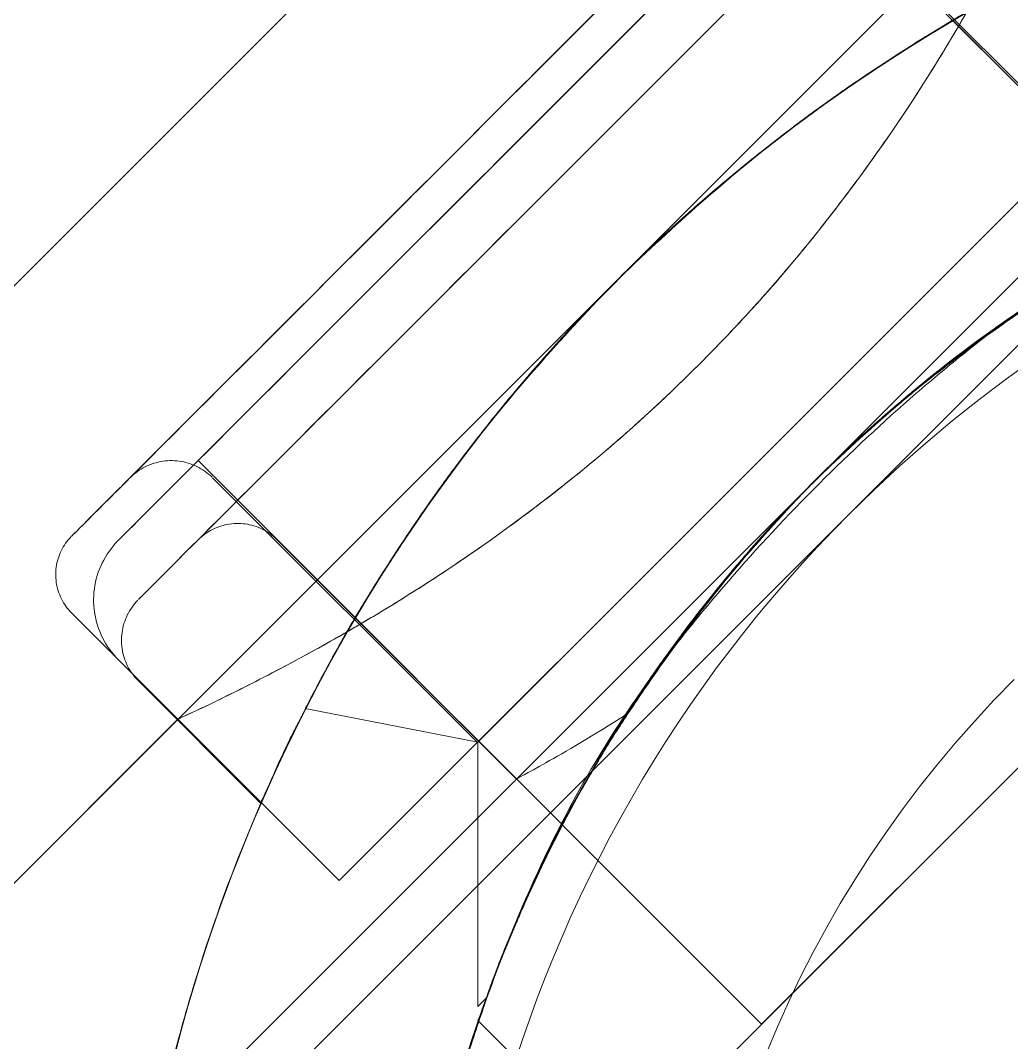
# Model space of a CAD drawing. Header units: metres. Extents: x 1753726 to 1755216, y 5920592 to 5921703.
# Drawn here: x 1753856.76982 to 1753856.78742, y 5920854.79931 to 5920854.81746 of the extents above; entities that cross this region are included whole.
import ezdxf

# ---------------------------------------------------------------- set-up
doc = ezdxf.new("R2010")
doc.units = ezdxf.units.M
for name, color, linetype, lineweight in [('A-FLOR-____-OTLN', 9, 'Continuous', 9), ('A-FLOR-HRAL-OTLN', 2, 'Continuous', 9), ('A-WALL-____-OTLN', 2, 'Continuous', 9), ('S-BEAM-____-OTLN', 7, 'Continuous', 9), ('S-FNDN-____-OTLN', 7, 'Continuous', 9)]:
    doc.layers.add(name, color=color, linetype=linetype, lineweight=lineweight)

# ---------------------------------------------------------------- blocks, each defined once
blk = doc.blocks.new('308492-ARUP-STTW-MOD-0300_rvt-1-X-ARUP-GL-HERNE_BAY_ALIGNMENT')
at = {"layer": 'S-BEAM-____-OTLN'}
for radius in [3.605, 3.605, 3.305, 3.305]:
    blk.add_arc((1753856.872071, 5920854.897647), radius, 180, 0, dxfattribs=at)
at = {"layer": 'S-FNDN-____-OTLN'}
for radius in [4.425, 4.425, 3.425, 3.425]:
    blk.add_arc((1753856.872071, 5920854.897647), radius, 180, 0, dxfattribs=at)
blk = doc.blocks.new('MH10 BENCHING - MH10 BENCHING-4553275-X-ARUP-GL-HERNE_BAY_ALIGNMENT')
at = {"layer": 'A-FLOR-____-OTLN'}
blk.add_arc((-577.794782, -261.630555), 2.25, 180, 0, dxfattribs=at)
blk = doc.blocks.new('Railing - CB10-TopMount-4761680-X-ARUP-GL-HERNE_BAY_ALIGNMENT')
at = {"layer": 'A-FLOR-HRAL-OTLN'}
for p, q in [((0.0375, -0.063), (0.0375, 0.063)), ((0.0375, 0.063), (0.0375, -0.063)), ((0.025, 0.0075), (0.025, 0.055003)), ((0.03, 0.011), (0.03, 0.051503)), ((0.03, -0.041989), (0.03, 0.041989)), ((0.025, 0.016583), (0.025, 0)), ((0.022452, 0.011016), (0.018843, 0.011016)), ((0.018843, 0.011016), (0.018843, 0)), ((0.03267, 0.011), (0.025949, 0.011)), ((0.025949, 0.011), (0.025949, 0)), ((0.03267, 0.011), (0.025949, 0.011)), ((0.025949, 0.011), (0.025949, 0)), ((0.030979, 0.011016), (0.027911, 0.011016)), ((0.031499, 0.011), (0.03, 0.011)), ((0.025949, 0.007523), (0.02263, 0.010843)), ((0.025949, 0.007523), (0.02263, 0.010843)), ((0.02263, 0.010625), (0.02263, 0.010843)), ((0.02263, 0.010625), (0.02263, 0.010843)), ((0.028536, 0.009268), (0.025949, 0.007523)), ((0.028536, 0.009268), (0.025949, 0.007523)), ((0.023852, 0.0075), (0.018843, 0.0075)), ((0.018843, 0.0075), (0.018843, 0)), ((0.029047, 0.0075), (0.023848, 0.0075)), ((0.03, 0.0075), (0.025, 0.0075)), ((0.032599, 0.007533), (0.025949, 0.007533)), ((0.025949, 0.007533), (0.025949, 0)), ((0.032599, 0.007533), (0.025949, 0.007533)), ((0.025949, 0.007533), (0.025949, 0)), ((0.025949, 0.007523), (0.025949, 0)), ((0.025949, 0.007523), (0.025949, 0)), ((0.031006, 0.0075), (0.02905, 0.0075)), ((0.032995, 0.0075), (0.03, 0.0075)), ((0.032995, -0.0075), (0.032995, 0.0075)), ((0.032995, -0.0075), (0.032995, 0.0075)), ((0.025, 0), (0.025, -0.016583)), ((0.025949, 0), (0.025949, -0.007533)), ((0.025949, 0), (0.025949, -0.011)), ((0.025949, 0), (0.025949, -0.007533)), ((0.025949, 0), (0.025949, -0.011)), ((0.025949, 0), (0.025949, -0.007523)), ((0.025949, 0), (0.025949, -0.007523)), ((0.023848, -0.0075), (0.029047, -0.0075)), ((0.025, -0.0075), (0.03, -0.0075)), ((0.025949, -0.007533), (0.032599, -0.007533)), ((0.025949, -0.007533), (0.032599, -0.007533))]:
    blk.add_line(p, q, dxfattribs=at)
at = {"layer": 'A-FLOR-HRAL-OTLN', "flags": 128}
for points in [[(0.02874, -0.008601), (0.029061, -0.007445), (0.029336, -0.006277), (0.029563, -0.005099), (0.029744, -0.003913), (0.029876, -0.00272), (0.029961, -0.001523), (0.029998, -0.000324), (0.029987, 0.000876), (0.029928, 0.002074), (0.029821, 0.00327), (0.029667, 0.00446), (0.029465, 0.005642), (0.029215, 0.006816), (0.028919, 0.007979), (0.028577, 0.009129), (0.028189, 0.010264), (0.027756, 0.011384), (0.027279, 0.012484), (0.026758, 0.013565), (0.026194, 0.014624), (0.025588, 0.01566)], [(0.02874, -0.008601), (0.029061, -0.007445), (0.029336, -0.006277), (0.029563, -0.005099), (0.029744, -0.003913), (0.029876, -0.00272), (0.029961, -0.001523), (0.029998, -0.000324), (0.029987, 0.000876), (0.029928, 0.002074), (0.029821, 0.00327), (0.029667, 0.00446), (0.029465, 0.005642), (0.029215, 0.006816), (0.028919, 0.007979), (0.028577, 0.009129), (0.028189, 0.010264), (0.027756, 0.011384), (0.027279, 0.012484), (0.026758, 0.013565), (0.026194, 0.014624), (0.025588, 0.01566)], [(0.025872, 0.015187), (0.026459, 0.01414), (0.027003, 0.01307), (0.027504, 0.01198), (0.027961, 0.010871), (0.028374, 0.009744), (0.02874, 0.008601), (0.029061, 0.007445), (0.029336, 0.006277), (0.029563, 0.005099), (0.029744, 0.003913), (0.029876, 0.00272), (0.029961, 0.001523), (0.029998, 0.000324), (0.029987, -0.000876), (0.029928, -0.002074), (0.029821, -0.00327), (0.029667, -0.00446), (0.029465, -0.005642), (0.029215, -0.006816), (0.028919, -0.007979)], [(0.022049, 0.011783), (0.022503, 0.010892), (0.02292, 0.009983), (0.023301, 0.009059), (0.023645, 0.00812), (0.02395, 0.007168), (0.024218, 0.006204), (0.024447, 0.005231), (0.024636, 0.004249), (0.024786, 0.003261), (0.024897, 0.002267), (0.024968, 0.001269), (0.024999, 0.00027), (0.024989, -0.00073), (0.02494, -0.001729), (0.024851, -0.002725), (0.024722, -0.003716), (0.024554, -0.004702)], [(0.024447, -0.005231), (0.024636, -0.004249), (0.024786, -0.003261), (0.024897, -0.002267), (0.024968, -0.001269), (0.024999, -0.00027), (0.024989, 0.00073), (0.02494, 0.001729), (0.024851, 0.002725), (0.024722, 0.003716), (0.024554, 0.004702), (0.024346, 0.00568), (0.0241, 0.006649), (0.023814, 0.007608), (0.023491, 0.008554), (0.02313, 0.009486), (0.022732, 0.010404), (0.022298, 0.011304), (0.021828, 0.012187)], [(0.022049, 0.011783), (0.022503, 0.010892), (0.02292, 0.009983), (0.023301, 0.009059), (0.023645, 0.00812), (0.02395, 0.007168), (0.024218, 0.006204), (0.024447, 0.005231), (0.024636, 0.004249), (0.024786, 0.003261), (0.024897, 0.002267), (0.024968, 0.001269), (0.024999, 0.00027), (0.024989, -0.00073), (0.02494, -0.001729), (0.024851, -0.002725), (0.024722, -0.003716), (0.024554, -0.004702)], [(0.030979, 0.011016), (0.03102, 0.011016), (0.031061, 0.011013), (0.031101, 0.011009), (0.031142, 0.011003), (0.031182, 0.010996), (0.031222, 0.010987), (0.031261, 0.010977), (0.0313, 0.010965), (0.031339, 0.010951), (0.031377, 0.010936), (0.031414, 0.010919), (0.031451, 0.010901), (0.031486, 0.010881), (0.031521, 0.01086), (0.031556, 0.010838), (0.031589, 0.010814), (0.031621, 0.010789), (0.031652, 0.010763), (0.031682, 0.010735), (0.031711, 0.010707), (0.031739, 0.010677), (0.031766, 0.010646), (0.031791, 0.010614), (0.031815, 0.010581), (0.031838, 0.010547), (0.03186, 0.010512), (0.03188, 0.010477), (0.031898, 0.01044), (0.031915, 0.010403), (0.031931, 0.010365), (0.031945, 0.010327), (0.031957, 0.010288), (0.031968, 0.010249), (0.031977, 0.010209), (0.031985, 0.010169), (0.031991, 0.010129), (0.031996, 0.010088), (0.031999, 0.010047), (0.032, 0.010007)], [(0.031499, 0.011), (0.031559, 0.010999), (0.031619, 0.010995), (0.031678, 0.010989), (0.031738, 0.010981), (0.031796, 0.01097), (0.031855, 0.010957), (0.031913, 0.010942), (0.03197, 0.010924), (0.032026, 0.010904), (0.032082, 0.010882), (0.032136, 0.010858), (0.03219, 0.010831), (0.032243, 0.010802), (0.032294, 0.010771), (0.032344, 0.010739), (0.032393, 0.010704), (0.03244, 0.010667), (0.032486, 0.010629), (0.03253, 0.010588), (0.032572, 0.010546), (0.032613, 0.010503), (0.032652, 0.010457), (0.032689, 0.01041), (0.032725, 0.010362), (0.032758, 0.010312), (0.032789, 0.010261), (0.032819, 0.010209), (0.032846, 0.010156), (0.032871, 0.010101), (0.032894, 0.010046), (0.032914, 0.00999), (0.032932, 0.009933), (0.032948, 0.009875), (0.032962, 0.009817), (0.032973, 0.009758), (0.032982, 0.009699), (0.032989, 0.00964), (0.032993, 0.00958), (0.032995, 0.00952), (0.032995, 0.009504)], [(0.03267, 0.011), (0.032709, 0.010999), (0.032747, 0.010997), (0.032786, 0.010993), (0.032824, 0.010988), (0.032862, 0.010981), (0.032899, 0.010972), (0.032937, 0.010962), (0.032973, 0.010951), (0.03301, 0.010938), (0.033045, 0.010924), (0.033081, 0.010908), (0.033115, 0.010891), (0.033149, 0.010873), (0.033182, 0.010853), (0.033214, 0.010832), (0.033246, 0.010809), (0.033276, 0.010786), (0.033306, 0.010761), (0.033334, 0.010735), (0.033361, 0.010708), (0.033388, 0.01068), (0.033413, 0.01065), (0.033437, 0.01062), (0.033459, 0.010589), (0.033481, 0.010557), (0.033501, 0.010524), (0.03352, 0.010491), (0.033537, 0.010456), (0.033554, 0.010421), (0.033568, 0.010386), (0.033581, 0.01035), (0.033593, 0.010313), (0.033604, 0.010276), (0.033612, 0.010238), (0.03362, 0.0102), (0.033625, 0.010162), (0.03363, 0.010124), (0.033632, 0.010086), (0.033634, 0.010047)], [(0.03267, 0.011), (0.032709, 0.010999), (0.032747, 0.010997), (0.032786, 0.010993), (0.032824, 0.010988), (0.032862, 0.010981), (0.032899, 0.010972), (0.032937, 0.010962), (0.032973, 0.010951), (0.03301, 0.010938), (0.033045, 0.010924), (0.033081, 0.010908), (0.033115, 0.010891), (0.033149, 0.010873), (0.033182, 0.010853), (0.033214, 0.010832), (0.033246, 0.010809), (0.033276, 0.010786), (0.033306, 0.010761), (0.033334, 0.010735), (0.033361, 0.010708), (0.033388, 0.01068), (0.033413, 0.01065), (0.033437, 0.01062), (0.033459, 0.010589), (0.033481, 0.010557), (0.033501, 0.010524), (0.03352, 0.010491), (0.033537, 0.010456), (0.033554, 0.010421), (0.033568, 0.010386), (0.033581, 0.01035), (0.033593, 0.010313), (0.033604, 0.010276), (0.033612, 0.010238), (0.03362, 0.0102), (0.033625, 0.010162), (0.03363, 0.010124), (0.033632, 0.010086), (0.033634, 0.010047)], [(0.032, 0), (0.032, 0.0004), (0.032, 0.000799), (0.032, 0.001197), (0.032, 0.001592), (0.032, 0.001986), (0.032, 0.002376), (0.032, 0.002762), (0.032, 0.003144), (0.032, 0.003521), (0.032, 0.003892), (0.032, 0.004258), (0.032, 0.004616), (0.032, 0.004967), (0.032, 0.00531), (0.032, 0.005644), (0.032, 0.005969), (0.032, 0.006285), (0.032, 0.006591), (0.032, 0.006886), (0.032, 0.00717), (0.032, 0.007443), (0.032, 0.007704), (0.032, 0.007952), (0.032, 0.008188), (0.032, 0.008411), (0.032, 0.00862), (0.032, 0.008816), (0.032, 0.008997), (0.032, 0.009164), (0.032, 0.009316), (0.032, 0.009454), (0.032, 0.009576), (0.032, 0.009683), (0.032, 0.009774), (0.032, 0.00985), (0.032, 0.00991), (0.032, 0.009954), (0.032, 0.009983), (0.032, 0.009995)], [(0.032, 0.009988), (0.032, 0.009964), (0.032, 0.009924), (0.032, 0.009868), (0.032, 0.009796), (0.032, 0.009709), (0.032, 0.009606), (0.032, 0.009488), (0.032, 0.009355), (0.032, 0.009207), (0.032, 0.009044), (0.032, 0.008866), (0.032, 0.008674), (0.032, 0.008469), (0.032, 0.00825), (0.032, 0.008017), (0.032, 0.007772), (0.032, 0.007515), (0.032, 0.007245), (0.032, 0.006964), (0.032, 0.006672), (0.032, 0.006369), (0.032, 0.006056), (0.032, 0.005733), (0.032, 0.005401), (0.032, 0.00506), (0.032, 0.004711), (0.032, 0.004355), (0.032, 0.003992), (0.032, 0.003622), (0.032, 0.003247), (0.032, 0.002866), (0.032, 0.002481), (0.032, 0.002091), (0.032, 0.001699), (0.032, 0.001304), (0.032, 0.000906), (0.032, 0.000508), (0.032, 0.000108), (0.032, 0)], [(0.033634, 0), (0.033634, 0.000401), (0.033634, 0.000802), (0.033634, 0.001202), (0.033634, 0.001599), (0.033634, 0.001994), (0.033634, 0.002386), (0.033634, 0.002774), (0.033634, 0.003157), (0.033634, 0.003536), (0.033634, 0.003908), (0.033634, 0.004275), (0.033634, 0.004635), (0.033634, 0.004987), (0.033634, 0.005331), (0.033634, 0.005667), (0.033634, 0.005994), (0.033634, 0.006311), (0.033634, 0.006618), (0.033634, 0.006914), (0.033634, 0.0072), (0.033634, 0.007474), (0.033634, 0.007736), (0.033634, 0.007985), (0.033634, 0.008222), (0.033634, 0.008446), (0.033634, 0.008656), (0.033634, 0.008852), (0.033634, 0.009034), (0.033634, 0.009202), (0.033634, 0.009355), (0.033634, 0.009492), (0.033634, 0.009615), (0.033634, 0.009723), (0.033634, 0.009814), (0.033634, 0.009891), (0.033634, 0.009951), (0.033634, 0.009995), (0.033634, 0.010024), (0.033634, 0.010036)], [(0.033634, 0), (0.033634, 0.000401), (0.033634, 0.000802), (0.033634, 0.001202), (0.033634, 0.001599), (0.033634, 0.001994), (0.033634, 0.002386), (0.033634, 0.002774), (0.033634, 0.003157), (0.033634, 0.003536), (0.033634, 0.003908), (0.033634, 0.004275), (0.033634, 0.004635), (0.033634, 0.004987), (0.033634, 0.005331), (0.033634, 0.005667), (0.033634, 0.005994), (0.033634, 0.006311), (0.033634, 0.006618), (0.033634, 0.006914), (0.033634, 0.0072), (0.033634, 0.007474), (0.033634, 0.007736), (0.033634, 0.007985), (0.033634, 0.008222), (0.033634, 0.008446), (0.033634, 0.008656), (0.033634, 0.008852), (0.033634, 0.009034), (0.033634, 0.009202), (0.033634, 0.009355), (0.033634, 0.009492), (0.033634, 0.009615), (0.033634, 0.009723), (0.033634, 0.009814), (0.033634, 0.009891), (0.033634, 0.009951), (0.033634, 0.009995), (0.033634, 0.010024), (0.033634, 0.010036)], [(0.033634, 0.010029), (0.033634, 0.010005), (0.033634, 0.009964), (0.033634, 0.009908), (0.033634, 0.009837), (0.033634, 0.009749), (0.033634, 0.009646), (0.033634, 0.009527), (0.033634, 0.009393), (0.033634, 0.009244), (0.033634, 0.009081), (0.033634, 0.008902), (0.033634, 0.00871), (0.033634, 0.008504), (0.033634, 0.008284), (0.033634, 0.00805), (0.033634, 0.007804), (0.033634, 0.007546), (0.033634, 0.007275), (0.033634, 0.006993), (0.033634, 0.006699), (0.033634, 0.006395), (0.033634, 0.00608), (0.033634, 0.005756), (0.033634, 0.005423), (0.033634, 0.005081), (0.033634, 0.004731), (0.033634, 0.004373), (0.033634, 0.004008), (0.033634, 0.003637), (0.033634, 0.00326), (0.033634, 0.002878), (0.033634, 0.002491), (0.033634, 0.0021), (0.033634, 0.001706), (0.033634, 0.001309), (0.033634, 0.00091), (0.033634, 0.00051), (0.033634, 0.000108), (0.033634, 0)], [(0.033634, 0.010029), (0.033634, 0.010005), (0.033634, 0.009964), (0.033634, 0.009908), (0.033634, 0.009837), (0.033634, 0.009749), (0.033634, 0.009646), (0.033634, 0.009527), (0.033634, 0.009393), (0.033634, 0.009244), (0.033634, 0.009081), (0.033634, 0.008902), (0.033634, 0.00871), (0.033634, 0.008504), (0.033634, 0.008284), (0.033634, 0.00805), (0.033634, 0.007804), (0.033634, 0.007546), (0.033634, 0.007275), (0.033634, 0.006993), (0.033634, 0.006699), (0.033634, 0.006395), (0.033634, 0.00608), (0.033634, 0.005756), (0.033634, 0.005423), (0.033634, 0.005081), (0.033634, 0.004731), (0.033634, 0.004373), (0.033634, 0.004008), (0.033634, 0.003637), (0.033634, 0.00326), (0.033634, 0.002878), (0.033634, 0.002491), (0.033634, 0.0021), (0.033634, 0.001706), (0.033634, 0.001309), (0.033634, 0.00091), (0.033634, 0.00051), (0.033634, 0.000108), (0.033634, 0)], [(0.032995, -0.003795), (0.032995, -0.003444), (0.032995, -0.003087), (0.032995, -0.002725), (0.032995, -0.002359), (0.032995, -0.001989), (0.032995, -0.001615), (0.032995, -0.00124), (0.032995, -0.000862), (0.032995, -0.000483), (0.032995, -0.000103), (0.032995, 0.000278), (0.032995, 0.000657), (0.032995, 0.001036), (0.032995, 0.001413), (0.032995, 0.001787), (0.032995, 0.002159), (0.032995, 0.002528), (0.032995, 0.002892), (0.032995, 0.003252), (0.032995, 0.003606), (0.032995, 0.003955), (0.032995, 0.004297), (0.032995, 0.004633), (0.032995, 0.004961), (0.032995, 0.005281), (0.032995, 0.005593), (0.032995, 0.005896), (0.032995, 0.006189), (0.032995, 0.006473), (0.032995, 0.006746), (0.032995, 0.007008), (0.032995, 0.007259), (0.032995, 0.007499), (0.032995, 0.007726), (0.032995, 0.007941), (0.032995, 0.008144), (0.032995, 0.008333), (0.032995, 0.008509), (0.032995, 0.008672), (0.032995, 0.00882), (0.032995, 0.008955), (0.032995, 0.009075), (0.032995, 0.009181), (0.032995, 0.009272), (0.032995, 0.009348), (0.032995, 0.009409), (0.032995, 0.009455), (0.032995, 0.009486), (0.032995, 0.009502)], [(0.032995, 0.009496), (0.032995, 0.009474), (0.032995, 0.009436), (0.032995, 0.009383), (0.032995, 0.009315), (0.032995, 0.009232), (0.032995, 0.009134), (0.032995, 0.009022), (0.032995, 0.008895), (0.032995, 0.008754), (0.032995, 0.008599), (0.032995, 0.00843), (0.032995, 0.008248), (0.032995, 0.008052), (0.032995, 0.007844), (0.032995, 0.007623), (0.032995, 0.00739), (0.032995, 0.007145), (0.032995, 0.006889), (0.032995, 0.006621), (0.032995, 0.006344), (0.032995, 0.006055), (0.032995, 0.005758), (0.032995, 0.005451), (0.032995, 0.005135), (0.032995, 0.004811), (0.032995, 0.004479), (0.032995, 0.004141), (0.032995, 0.003795), (0.032995, 0.003444), (0.032995, 0.003087), (0.032995, 0.002725), (0.032995, 0.002359), (0.032995, 0.001989), (0.032995, 0.001615), (0.032995, 0.00124), (0.032995, 0.000862), (0.032995, 0.000483), (0.032995, 0.000103), (0.032995, -0.000278), (0.032995, -0.000657), (0.032995, -0.001036), (0.032995, -0.001413), (0.032995, -0.001787), (0.032995, -0.002159), (0.032995, -0.002528), (0.032995, -0.002892), (0.032995, -0.003252), (0.032995, -0.003606)], [(0.033634, 0.008568), (0.033633, 0.008526), (0.03363, 0.008485), (0.033626, 0.008444), (0.03362, 0.008403), (0.033613, 0.008362), (0.033604, 0.008322), (0.033593, 0.008282), (0.033581, 0.008242), (0.033567, 0.008203), (0.033552, 0.008165), (0.033535, 0.008127), (0.033517, 0.00809), (0.033497, 0.008054), (0.033476, 0.008018), (0.033453, 0.007984), (0.033429, 0.00795), (0.033404, 0.007917), (0.033377, 0.007886), (0.033349, 0.007855), (0.03332, 0.007826), (0.03329, 0.007797), (0.033258, 0.00777), (0.033226, 0.007745), (0.033192, 0.00772), (0.033158, 0.007697), (0.033123, 0.007676), (0.033087, 0.007655), (0.03305, 0.007637), (0.033012, 0.007619), (0.032974, 0.007604), (0.032935, 0.007589), (0.032896, 0.007577), (0.032856, 0.007566), (0.032816, 0.007556), (0.032775, 0.007548), (0.032734, 0.007542), (0.032693, 0.007538), (0.032652, 0.007535), (0.03261, 0.007533)], [(0.033634, 0.008568), (0.033633, 0.008526), (0.03363, 0.008485), (0.033626, 0.008444), (0.03362, 0.008403), (0.033613, 0.008362), (0.033604, 0.008322), (0.033593, 0.008282), (0.033581, 0.008242), (0.033567, 0.008203), (0.033552, 0.008165), (0.033535, 0.008127), (0.033517, 0.00809), (0.033497, 0.008054), (0.033476, 0.008018), (0.033453, 0.007984), (0.033429, 0.00795), (0.033404, 0.007917), (0.033377, 0.007886), (0.033349, 0.007855), (0.03332, 0.007826), (0.03329, 0.007797), (0.033258, 0.00777), (0.033226, 0.007745), (0.033192, 0.00772), (0.033158, 0.007697), (0.033123, 0.007676), (0.033087, 0.007655), (0.03305, 0.007637), (0.033012, 0.007619), (0.032974, 0.007604), (0.032935, 0.007589), (0.032896, 0.007577), (0.032856, 0.007566), (0.032816, 0.007556), (0.032775, 0.007548), (0.032734, 0.007542), (0.032693, 0.007538), (0.032652, 0.007535), (0.03261, 0.007533)], [(0.032, 0.008494), (0.031999, 0.008455), (0.031997, 0.008415), (0.031993, 0.008375), (0.031987, 0.008336), (0.03198, 0.008297), (0.031971, 0.008258), (0.031961, 0.00822), (0.03195, 0.008182), (0.031936, 0.008144), (0.031921, 0.008107), (0.031905, 0.008071), (0.031888, 0.008035), (0.031869, 0.008), (0.031848, 0.007966), (0.031826, 0.007933), (0.031803, 0.007901), (0.031779, 0.007869), (0.031753, 0.007839), (0.031726, 0.007809), (0.031698, 0.007781), (0.031669, 0.007754), (0.031639, 0.007728), (0.031608, 0.007703), (0.031576, 0.00768), (0.031543, 0.007658), (0.031509, 0.007637), (0.031474, 0.007617), (0.031439, 0.007599), (0.031403, 0.007583), (0.031366, 0.007568), (0.031329, 0.007554), (0.031291, 0.007542), (0.031252, 0.007531), (0.031214, 0.007522), (0.031175, 0.007514), (0.031135, 0.007508), (0.031096, 0.007504), (0.031056, 0.007501), (0.031016, 0.0075)], [(0.032, -0.004711), (0.032, -0.004355), (0.032, -0.003992), (0.032, -0.003622), (0.032, -0.003247), (0.032, -0.002866), (0.032, -0.002481), (0.032, -0.002091), (0.032, -0.001699), (0.032, -0.001304), (0.032, -0.000906), (0.032, -0.000508), (0.032, -0.000108), (0.032, 0)], [(0.032, 0), (0.032, -0.0004), (0.032, -0.000799), (0.032, -0.001197), (0.032, -0.001592), (0.032, -0.001986), (0.032, -0.002376), (0.032, -0.002762), (0.032, -0.003144), (0.032, -0.003521), (0.032, -0.003892), (0.032, -0.004258), (0.032, -0.004616)], [(0.033634, -0.00326), (0.033634, -0.002878), (0.033634, -0.002491), (0.033634, -0.0021), (0.033634, -0.001706), (0.033634, -0.001309), (0.033634, -0.00091), (0.033634, -0.00051), (0.033634, -0.000108), (0.033634, 0)], [(0.033634, 0), (0.033634, -0.000401), (0.033634, -0.000802), (0.033634, -0.001202), (0.033634, -0.001599), (0.033634, -0.001994), (0.033634, -0.002386), (0.033634, -0.002774), (0.033634, -0.003157)], [(0.033634, -0.00326), (0.033634, -0.002878), (0.033634, -0.002491), (0.033634, -0.0021), (0.033634, -0.001706), (0.033634, -0.001309), (0.033634, -0.00091), (0.033634, -0.00051), (0.033634, -0.000108), (0.033634, 0)], [(0.033634, 0), (0.033634, -0.000401), (0.033634, -0.000802), (0.033634, -0.001202), (0.033634, -0.001599), (0.033634, -0.001994), (0.033634, -0.002386), (0.033634, -0.002774), (0.033634, -0.003157)]]:
    blk.add_lwpolyline(points, dxfattribs=at)
at = {"layer": 'A-FLOR-HRAL-OTLN'}
blk.add_arc((0, 0), 0.02, 0, 180, dxfattribs=at)
blk.add_arc((0, 0), 0.02, 0, 180, dxfattribs=at)
for major_axis, start_param, end_param in [((0, 0.025), 4.712389, 6.283185), ((0.02415, 0), 0, 3.141593), ((0.02415, 0), 0, 3.141593), ((0.02415, 0), 3.141593, 6.283185), ((0.02415, 0), 3.141593, 6.283185), ((0, 0.025), 3.141593, 4.712389)]:
    blk.add_ellipse((0, 0), major_axis=major_axis, ratio=1, start_param=start_param, end_param=end_param, dxfattribs=at)
for points, knots in [([(0.03, 0), (0.03, 0.001938), (0.02963, 0.005772), (0.028226, 0.010507), (0.026718, 0.013709), (0.025703, 0.015506), (0.024859, 0.016818), (0.023933, 0.018105), (0.022928, 0.019373), (0.021839, 0.020604), (0.020658, 0.021776), (0.019386, 0.022906), (0.018029, 0.024003), (0.016582, 0.025037), (0.015043, 0.025977), (0.013409, 0.026843), (0.011686, 0.027649), (0.009885, 0.028357), (0.008017, 0.028934), (0.00609, 0.029377), (0.003445, 0.029818), (0.00139, 0.029973), (0, 0.03)], [0, 0, 0, 0, 0.142857, 0.285714, 0.357143, 0.392857, 0.428571, 0.464286, 0.5, 0.535714, 0.571429, 0.607143, 0.642857, 0.678571, 0.714286, 0.75, 0.785714, 0.821429, 0.857143, 0.892857, 0.928571, 1, 1, 1, 1]), ([(0, -0.025), (-0.001601, -0.024951), (-0.003941, -0.024706), (-0.006889, -0.024032), (-0.009704, -0.023142), (-0.013007, -0.021504), (-0.016438, -0.018974), (-0.01887, -0.016545), (-0.02033, -0.014627), (-0.021083, -0.013482), (-0.0216, -0.0126), (-0.022091, -0.011689), (-0.022728, -0.010431), (-0.023453, -0.008789), (-0.02415, -0.006724), (-0.024537, -0.004962), (-0.024727, -0.003502), (-0.024866, -0.001977), (-0.024934, -0.000005), (-0.024867, 0.001968), (-0.024729, 0.003494), (-0.024538, 0.004954), (-0.024151, 0.006717), (-0.023454, 0.008784), (-0.022729, 0.010428), (-0.022092, 0.011687), (-0.021601, 0.012598), (-0.021084, 0.013481), (-0.020332, 0.014626), (-0.018873, 0.016543), (-0.016442, 0.018971), (-0.013011, 0.021502), (-0.009706, 0.023141), (-0.006891, 0.024031), (-0.003942, 0.024706), (-0.001601, 0.024951), (0, 0.025)], [0, 0, 0, 0, 0.055556, 0.083333, 0.111111, 0.166667, 0.222222, 0.277778, 0.305556, 0.319444, 0.333333, 0.347222, 0.361111, 0.388889, 0.416667, 0.444444, 0.458333, 0.472222, 0.5, 0.527778, 0.541667, 0.555556, 0.583333, 0.611111, 0.638889, 0.652778, 0.666667, 0.680556, 0.694444, 0.722222, 0.777778, 0.833333, 0.888889, 0.916667, 0.944444, 1, 1, 1, 1]), ([(0, 0.025), (0.001138, 0.024979), (0.002821, 0.024855), (0.004989, 0.024498), (0.007096, 0.024024), (0.009111, 0.023323), (0.011003, 0.022454), (0.01235, 0.021754), (0.01362, 0.020993), (0.014817, 0.020155), (0.015942, 0.019267), (0.016997, 0.01835), (0.01798, 0.017398), (0.018889, 0.016398), (0.019729, 0.015367), (0.020506, 0.01432), (0.021216, 0.013253), (0.022073, 0.01179), (0.023356, 0.009176), (0.024095, 0.006876), (0.024431, 0.005303)], [0, 0, 0, 0, 0.083333, 0.125, 0.166667, 0.25, 0.291667, 0.333333, 0.375, 0.416667, 0.458333, 0.5, 0.541667, 0.583333, 0.625, 0.666667, 0.708333, 0.75, 0.833333, 1, 1, 1, 1]), ([(0.024431, 0.005303), (0.024095, 0.006876), (0.023356, 0.009176), (0.022073, 0.01179), (0.021216, 0.013253), (0.020506, 0.01432), (0.019729, 0.015367), (0.018889, 0.016398), (0.01798, 0.017398), (0.016997, 0.01835), (0.015942, 0.019267), (0.014817, 0.020155), (0.01362, 0.020993), (0.01235, 0.021754), (0.011003, 0.022454), (0.009111, 0.023323), (0.007096, 0.024024), (0.004989, 0.024498), (0.002821, 0.024855), (0.001138, 0.024979), (0, 0.025)], [0, 0, 0, 0, 0.166667, 0.25, 0.291667, 0.333333, 0.375, 0.416667, 0.458333, 0.5, 0.541667, 0.583333, 0.625, 0.666667, 0.708333, 0.75, 0.833333, 0.875, 0.916667, 1, 1, 1, 1]), ([(0.025, 0), (0.025, 0.001615), (0.024692, 0.00481), (0.023521, 0.008757), (0.022264, 0.011425), (0.021419, 0.012923), (0.020716, 0.014015), (0.019944, 0.015088), (0.019107, 0.016145), (0.018198, 0.01717), (0.017214, 0.018147), (0.016155, 0.019089), (0.015024, 0.020003), (0.013818, 0.020865), (0.012536, 0.021648), (0.011174, 0.022369), (0.009738, 0.023041), (0.008237, 0.023631), (0.00668, 0.024112), (0.005075, 0.02448), (0.002871, 0.024848), (0.001158, 0.024978), (0, 0.025)], [0, 0, 0, 0, 0.142857, 0.285714, 0.357143, 0.392857, 0.428571, 0.464286, 0.5, 0.535714, 0.571429, 0.607143, 0.642857, 0.678571, 0.714286, 0.75, 0.785714, 0.821429, 0.857143, 0.892857, 0.928571, 1, 1, 1, 1]), ([(0, 0.025), (0.001601, 0.024951), (0.003942, 0.024706), (0.006891, 0.024031), (0.009706, 0.023141), (0.013011, 0.021502), (0.016442, 0.018971), (0.018873, 0.016543), (0.020332, 0.014626), (0.021084, 0.013481), (0.021601, 0.012598), (0.022092, 0.011687), (0.022729, 0.010428), (0.023454, 0.008784), (0.024151, 0.006717), (0.024538, 0.004954), (0.024729, 0.003494), (0.024867, 0.001968), (0.024934, -0.000005), (0.024866, -0.001977), (0.024727, -0.003502), (0.024537, -0.004962), (0.02415, -0.006724), (0.023453, -0.008789), (0.022728, -0.010431), (0.022091, -0.011689), (0.0216, -0.0126), (0.021083, -0.013482), (0.02033, -0.014627), (0.01887, -0.016545), (0.016438, -0.018974), (0.013007, -0.021504), (0.009704, -0.023142), (0.006889, -0.024032), (0.003941, -0.024706), (0.001601, -0.024951), (0, -0.025)], [0, 0, 0, 0, 0.055556, 0.083333, 0.111111, 0.166667, 0.222222, 0.277778, 0.305556, 0.319444, 0.333333, 0.347222, 0.361111, 0.388889, 0.416667, 0.444444, 0.458333, 0.472222, 0.5, 0.527778, 0.541667, 0.555556, 0.583333, 0.611111, 0.638889, 0.652778, 0.666667, 0.680556, 0.694444, 0.722222, 0.777778, 0.833333, 0.888889, 0.916667, 0.944444, 1, 1, 1, 1]), ([(0.009228, -0.023235), (0.011154, -0.02244), (0.014683, -0.020533), (0.018258, -0.017253), (0.020311, -0.014643), (0.021223, -0.013247), (0.021706, -0.012424), (0.022047, -0.011794), (0.022373, -0.011151), (0.022796, -0.010278), (0.023289, -0.009154), (0.023801, -0.007754), (0.024141, -0.006551), (0.024366, -0.005556), (0.024573, -0.004533), (0.024874, -0.002684), (0.025083, -0.000023), (0.024876, 0.002648), (0.024577, 0.004506), (0.02437, 0.005534), (0.024202, 0.006283), (0.024012, 0.007013), (0.02372, 0.007973), (0.023294, 0.009141), (0.022801, 0.010268), (0.022377, 0.011143), (0.022051, 0.011787), (0.02171, 0.012417), (0.021227, 0.013241), (0.020314, 0.014638), (0.018262, 0.017248), (0.014692, 0.020528), (0.011158, 0.022438), (0.009228, 0.023235)], [0, 0, 0, 0, 0.1, 0.2, 0.25, 0.275, 0.2875, 0.3, 0.3125, 0.325, 0.35, 0.375, 0.4, 0.4125, 0.425, 0.45, 0.5, 0.55, 0.575, 0.5875, 0.6, 0.6125, 0.625, 0.65, 0.675, 0.6875, 0.7, 0.7125, 0.725, 0.75, 0.8, 0.9, 1, 1, 1, 1]), ([(0.009228, 0.023235), (0.011158, 0.022438), (0.014692, 0.020528), (0.018262, 0.017248), (0.020314, 0.014638), (0.021227, 0.013241), (0.02171, 0.012417), (0.022051, 0.011787), (0.022377, 0.011143), (0.022801, 0.010268), (0.023293, 0.009142), (0.023807, 0.007739), (0.024146, 0.006532), (0.02437, 0.005534), (0.024578, 0.004506), (0.024876, 0.002648), (0.025083, -0.000023), (0.024874, -0.002684), (0.024573, -0.004533), (0.024366, -0.005556), (0.024197, -0.006303), (0.024007, -0.007031), (0.023715, -0.007988), (0.023289, -0.009154), (0.022796, -0.010278), (0.022373, -0.011151), (0.022047, -0.011794), (0.021706, -0.012424), (0.021223, -0.013247), (0.020311, -0.014643), (0.018258, -0.017253), (0.014683, -0.020533), (0.011154, -0.02244), (0.009228, -0.023235)], [0, 0, 0, 0, 0.1, 0.2, 0.25, 0.275, 0.2875, 0.3, 0.3125, 0.325, 0.35, 0.375, 0.4, 0.4125, 0.425, 0.45, 0.5, 0.55, 0.575, 0.5875, 0.6, 0.6125, 0.625, 0.65, 0.675, 0.6875, 0.7, 0.7125, 0.725, 0.75, 0.8, 0.9, 1, 1, 1, 1]), ([(0.025, 0), (0.024989, 0.000652), (0.024944, 0.001626), (0.024828, 0.002887), (0.024715, 0.003808), (0.024565, 0.004695), (0.024379, 0.005542), (0.02421, 0.006212), (0.024073, 0.006723), (0.023973, 0.007094), (0.023871, 0.007452), (0.023724, 0.007909), (0.023534, 0.008443), (0.023347, 0.008926), (0.023208, 0.009279), (0.023113, 0.009528), (0.023024, 0.00976), (0.022904, 0.010044), (0.022762, 0.010354), (0.022617, 0.010647), (0.022518, 0.010859), (0.022464, 0.010987), (0.022445, 0.011031), (0.022464, 0.010988), (0.022517, 0.010859), (0.022617, 0.010647), (0.022762, 0.010354), (0.022903, 0.010045), (0.023024, 0.00976), (0.023113, 0.009529), (0.023208, 0.00928), (0.023346, 0.008927), (0.023533, 0.008445), (0.023724, 0.007912), (0.02387, 0.007455), (0.023972, 0.007098), (0.024072, 0.006727), (0.02421, 0.006215), (0.024379, 0.005545), (0.024565, 0.004696), (0.024715, 0.003809), (0.024828, 0.002888), (0.024944, 0.001626), (0.024989, 0.000652), (0.025, 0)], [0, 0, 0, 0, 0.055556, 0.083333, 0.111111, 0.138889, 0.166667, 0.194444, 0.208333, 0.222222, 0.236111, 0.25, 0.277778, 0.305556, 0.319444, 0.333333, 0.347222, 0.361111, 0.388889, 0.416667, 0.444444, 0.472222, 0.5, 0.527778, 0.555556, 0.583333, 0.611111, 0.638889, 0.652778, 0.666667, 0.680556, 0.694444, 0.722222, 0.75, 0.763889, 0.777778, 0.791667, 0.805556, 0.833333, 0.861111, 0.888889, 0.916667, 0.944444, 1, 1, 1, 1]), ([(0.03, 0), (0.029991, 0.000648), (0.02994, 0.001941), (0.029806, 0.003501), (0.02964, 0.004685), (0.029486, 0.005535), (0.029346, 0.006207), (0.029233, 0.00672), (0.02915, 0.007093), (0.029066, 0.007452), (0.028946, 0.00791), (0.028789, 0.008446), (0.028636, 0.00893), (0.028522, 0.009284), (0.028445, 0.009533), (0.028372, 0.009765), (0.028275, 0.010049), (0.028114, 0.010481), (0.027945, 0.010902), (0.027894, 0.011074), (0.027946, 0.010902), (0.028114, 0.010481), (0.028275, 0.010049), (0.028373, 0.009764), (0.028446, 0.009533), (0.028523, 0.009283), (0.028636, 0.008929), (0.02879, 0.008444), (0.028946, 0.007907), (0.029067, 0.007448), (0.029151, 0.007089), (0.029234, 0.006717), (0.029347, 0.006204), (0.029486, 0.005532), (0.029641, 0.004683), (0.029806, 0.0035), (0.02994, 0.001941), (0.029991, 0.000648), (0.03, 0)], [0, 0, 0, 0, 0.055556, 0.111111, 0.138889, 0.166667, 0.194444, 0.208333, 0.222222, 0.236111, 0.25, 0.277778, 0.305556, 0.319444, 0.333333, 0.347222, 0.361111, 0.388889, 0.444444, 0.5, 0.555556, 0.611111, 0.638889, 0.652778, 0.666667, 0.680556, 0.694444, 0.722222, 0.75, 0.763889, 0.777778, 0.791667, 0.805556, 0.833333, 0.861111, 0.888889, 0.944444, 1, 1, 1, 1]), ([(0.03, 0.011), (0.03, 0.010982), (0.029826, 0.010546), (0.029279, 0.00891), (0.028791, 0.007108), (0.02844, 0.00555), (0.028152, 0.0038), (0.027978, 0.002164), (0.027914, 0.000738), (0.027909, -0.000495), (0.027954, -0.0017), (0.028081, -0.003247), (0.028357, -0.005158), (0.02879, -0.007129), (0.029248, -0.00878), (0.029795, -0.010468), (0.03, -0.010977), (0.03, -0.011)], [0, 0, 0, 0, 0.111111, 0.222222, 0.277778, 0.333333, 0.388889, 0.444444, 0.479167, 0.513889, 0.548611, 0.583333, 0.652778, 0.722222, 0.791667, 0.861111, 1, 1, 1, 1]), ([(0.03, -0.011), (0.03, -0.010982), (0.029826, -0.010545), (0.02928, -0.008914), (0.028791, -0.00711), (0.02844, -0.00555), (0.028153, -0.003802), (0.027979, -0.002167), (0.027914, -0.000742), (0.027909, 0.000492), (0.027953, 0.001697), (0.028081, 0.003245), (0.028358, 0.005158), (0.028789, 0.007127), (0.029247, 0.008777), (0.029795, 0.010468), (0.03, 0.010978), (0.03, 0.011)], [0, 0, 0, 0, 0.111111, 0.222222, 0.277778, 0.333333, 0.388889, 0.444444, 0.479167, 0.513889, 0.548611, 0.583333, 0.652778, 0.722222, 0.791667, 0.861111, 1, 1, 1, 1]), ([(0.025, 0), (0.025, 0.001128), (0.02485, 0.003303), (0.024389, 0.005604), (0.02401, 0.006976), (0.023806, 0.007644), (0.023595, 0.008271), (0.023386, 0.008843), (0.023185, 0.009358), (0.022924, 0.009985), (0.022742, 0.010386), (0.02263, 0.010625)], [0, 0, 0, 0, 0.25, 0.5, 0.5625, 0.625, 0.6875, 0.75, 0.8125, 0.875, 1, 1, 1, 1]), ([(0.02263, 0.010625), (0.022742, 0.010386), (0.022924, 0.009985), (0.023185, 0.009358), (0.023386, 0.008843), (0.023595, 0.008271), (0.023806, 0.007644), (0.02401, 0.006976), (0.024389, 0.005604), (0.02485, 0.003303), (0.025, 0.001128), (0.025, 0)], [0, 0, 0, 0, 0.125, 0.1875, 0.25, 0.3125, 0.375, 0.4375, 0.5, 0.75, 1, 1, 1, 1]), ([(0.025, 0), (0.025, 0.001128), (0.02485, 0.003303), (0.024389, 0.005604), (0.02401, 0.006976), (0.023806, 0.007644), (0.023595, 0.008271), (0.023386, 0.008843), (0.023185, 0.009358), (0.022924, 0.009985), (0.022742, 0.010386), (0.02263, 0.010625)], [0, 0, 0, 0, 0.25, 0.5, 0.5625, 0.625, 0.6875, 0.75, 0.8125, 0.875, 1, 1, 1, 1]), ([(0.02263, 0.010625), (0.022742, 0.010386), (0.022924, 0.009985), (0.023185, 0.009358), (0.023386, 0.008843), (0.023595, 0.008271), (0.023806, 0.007644), (0.02401, 0.006976), (0.024389, 0.005604), (0.02485, 0.003303), (0.025, 0.001128), (0.025, 0)], [0, 0, 0, 0, 0.125, 0.1875, 0.25, 0.3125, 0.375, 0.4375, 0.5, 0.75, 1, 1, 1, 1]), ([(0.03, 0), (0.03, 0.000598), (0.029973, 0.001463), (0.029895, 0.002553), (0.029792, 0.003595), (0.029653, 0.004596), (0.029491, 0.005517), (0.029325, 0.006354), (0.029111, 0.007274), (0.028795, 0.008448), (0.028492, 0.009393), (0.028534, 0.009273), (0.028817, 0.008359), (0.029059, 0.007479), (0.029271, 0.006585), (0.02948, 0.005603), (0.029736, 0.004118), (0.029944, 0.002179), (0.03, 0.000748), (0.03, 0)], [0, 0, 0, 0, 0.055556, 0.083333, 0.111111, 0.166667, 0.194444, 0.222222, 0.277778, 0.333333, 0.444444, 0.583333, 0.652778, 0.722222, 0.756944, 0.791667, 0.861111, 0.930556, 1, 1, 1, 1]), ([(0.03, 0), (0.03, 0.000598), (0.029973, 0.001463), (0.029895, 0.002553), (0.029792, 0.003595), (0.029653, 0.004596), (0.029491, 0.005517), (0.029325, 0.006354), (0.029111, 0.007274), (0.028795, 0.008448), (0.028492, 0.009393), (0.028534, 0.009273), (0.028817, 0.008359), (0.029059, 0.007479), (0.029271, 0.006585), (0.02948, 0.005603), (0.029736, 0.004118), (0.029944, 0.002179), (0.03, 0.000748), (0.03, 0)], [0, 0, 0, 0, 0.055556, 0.083333, 0.111111, 0.166667, 0.194444, 0.222222, 0.277778, 0.333333, 0.444444, 0.583333, 0.652778, 0.722222, 0.756944, 0.791667, 0.861111, 0.930556, 1, 1, 1, 1]), ([(0.023848, 0.0075), (0.023854, 0.007483), (0.023967, 0.007141), (0.024279, 0.005989), (0.024533, 0.004862), (0.024767, 0.003512), (0.024912, 0.002211), (0.024978, 0.001156), (0.025011, 0.00006), (0.024985, -0.00121), (0.024876, -0.002587), (0.024721, -0.00378), (0.024533, -0.004847), (0.02433, -0.005772), (0.024138, -0.006519), (0.023977, -0.007084), (0.023877, -0.00741), (0.023851, -0.007493), (0.023848, -0.0075)], [-1, -1, -1, -1, -0.861111, -0.791667, -0.722222, -0.652778, -0.583333, -0.548611, -0.513889, -0.444444, -0.388889, -0.333333, -0.277778, -0.222222, -0.166667, -0.111111, -0.055556, 0, 0, 0, 0]), ([(0.023848, -0.0075), (0.023854, -0.007483), (0.023967, -0.007141), (0.02428, -0.005987), (0.024534, -0.00486), (0.024767, -0.003512), (0.024912, -0.002209), (0.024978, -0.001154), (0.025011, -0.000058), (0.024985, 0.001212), (0.024876, 0.002588), (0.024721, 0.00378), (0.024532, 0.004848), (0.024329, 0.005775), (0.024138, 0.006521), (0.023977, 0.007084), (0.023877, 0.00741), (0.023851, 0.007493), (0.023848, 0.0075)], [-1, -1, -1, -1, -0.861111, -0.791667, -0.722222, -0.652778, -0.583333, -0.548611, -0.513889, -0.444444, -0.388889, -0.333333, -0.277778, -0.222222, -0.166667, -0.111111, -0.055556, 0, 0, 0, 0]), ([(0.025, 0), (0.024995, 0.00044), (0.024967, 0.001317), (0.024893, 0.002377), (0.024801, 0.003184), (0.024716, 0.003763), (0.024622, 0.004314), (0.024531, 0.004831), (0.024435, 0.005312), (0.024331, 0.005751), (0.02423, 0.006147), (0.024141, 0.006498), (0.024062, 0.006802), (0.023987, 0.007053), (0.023925, 0.007252), (0.023867, 0.007442), (0.023842, 0.007539), (0.023871, 0.007422), (0.023962, 0.007137), (0.024062, 0.006801), (0.024129, 0.006549), (0.024185, 0.006322), (0.024247, 0.00608), (0.024331, 0.00575), (0.024436, 0.005309), (0.024531, 0.004829), (0.024623, 0.004311), (0.024716, 0.003762), (0.024801, 0.003183), (0.024893, 0.002377), (0.024967, 0.001317), (0.024995, 0.00044), (0.025, 0)], [0, 0, 0, 0, 0.055556, 0.111111, 0.138889, 0.166667, 0.194444, 0.222222, 0.25, 0.277778, 0.305556, 0.333333, 0.361111, 0.388889, 0.416667, 0.444444, 0.5, 0.555556, 0.611111, 0.638889, 0.666667, 0.680556, 0.694444, 0.722222, 0.75, 0.777778, 0.805556, 0.833333, 0.861111, 0.888889, 0.944444, 1, 1, 1, 1]), ([(0.029047, -0.0075), (0.029051, -0.007485), (0.029145, -0.007142), (0.029402, -0.005988), (0.029613, -0.004858), (0.029806, -0.003509), (0.029927, -0.002206), (0.029981, -0.001151), (0.030009, -0.000057), (0.029988, 0.00121), (0.029897, 0.002584), (0.029769, 0.003777), (0.029612, 0.004847), (0.029443, 0.005776), (0.029285, 0.006522), (0.029153, 0.007085), (0.02907, 0.007411), (0.029049, 0.007494), (0.029047, 0.0075)], [-1, -1, -1, -1, -0.861111, -0.791667, -0.722222, -0.652778, -0.583333, -0.548611, -0.513889, -0.444444, -0.388889, -0.333333, -0.277778, -0.222222, -0.166667, -0.111111, -0.055556, 0, 0, 0, 0]), ([(0.029047, 0.0075), (0.029051, 0.007485), (0.029145, 0.007142), (0.029402, 0.005991), (0.029613, 0.00486), (0.029806, 0.003509), (0.029927, 0.002207), (0.029981, 0.001153), (0.030009, 0.00006), (0.029988, -0.001208), (0.029897, -0.002583), (0.029769, -0.003777), (0.029612, -0.004845), (0.029443, -0.005773), (0.029285, -0.00652), (0.029153, -0.007085), (0.02907, -0.007411), (0.029049, -0.007494), (0.029047, -0.0075)], [-1, -1, -1, -1, -0.861111, -0.791667, -0.722222, -0.652778, -0.583333, -0.548611, -0.513889, -0.444444, -0.388889, -0.333333, -0.277778, -0.222222, -0.166667, -0.111111, -0.055556, 0, 0, 0, 0]), ([(0.03, 0), (0.029996, 0.000439), (0.029972, 0.001315), (0.029899, 0.002585), (0.02979, 0.003576), (0.029686, 0.00431), (0.029611, 0.004828), (0.029531, 0.005309), (0.029445, 0.00575), (0.029361, 0.006148), (0.029288, 0.0065), (0.029223, 0.006803), (0.02914, 0.007138), (0.029066, 0.007423), (0.029043, 0.007538), (0.029065, 0.007423), (0.029157, 0.007081), (0.029264, 0.006617), (0.029361, 0.006148), (0.029445, 0.005751), (0.029531, 0.005311), (0.02961, 0.00483), (0.029686, 0.004312), (0.029764, 0.003761), (0.029835, 0.003181), (0.029911, 0.002374), (0.029972, 0.001314), (0.029996, 0.000438), (0.03, 0)], [0, 0, 0, 0, 0.055556, 0.111111, 0.166667, 0.194444, 0.222222, 0.25, 0.277778, 0.305556, 0.333333, 0.361111, 0.388889, 0.444444, 0.5, 0.555556, 0.611111, 0.666667, 0.694444, 0.722222, 0.75, 0.777778, 0.805556, 0.833333, 0.861111, 0.888889, 0.944444, 1, 1, 1, 1]), ([(0, -0.025), (0.001158, -0.024978), (0.002871, -0.024848), (0.005075, -0.02448), (0.00668, -0.024112), (0.008237, -0.023631), (0.009738, -0.023041), (0.011174, -0.022369), (0.012536, -0.021648), (0.013818, -0.020865), (0.015024, -0.020003), (0.016155, -0.019089), (0.017214, -0.018147), (0.018199, -0.01717), (0.019409, -0.015802), (0.020481, -0.014379), (0.021419, -0.012923), (0.022264, -0.011425), (0.023521, -0.008757), (0.024692, -0.00481), (0.025, -0.001615), (0.025, 0)], [0, 0, 0, 0, 0.071429, 0.107143, 0.142857, 0.178571, 0.214286, 0.25, 0.285714, 0.321429, 0.357143, 0.392857, 0.428571, 0.464286, 0.5, 0.571429, 0.607143, 0.642857, 0.714286, 0.857143, 1, 1, 1, 1]), ([(0, -0.03), (0.00139, -0.029973), (0.003445, -0.029818), (0.00609, -0.029377), (0.008017, -0.028934), (0.009885, -0.028357), (0.011686, -0.027649), (0.013409, -0.026843), (0.015043, -0.025977), (0.016582, -0.025037), (0.018029, -0.024003), (0.019386, -0.022906), (0.020658, -0.021776), (0.021839, -0.020604), (0.023291, -0.018962), (0.024577, -0.017254), (0.025703, -0.015507), (0.026718, -0.013709), (0.028226, -0.010507), (0.02963, -0.005772), (0.03, -0.001938), (0.03, 0)], [0, 0, 0, 0, 0.071429, 0.107143, 0.142857, 0.178571, 0.214286, 0.25, 0.285714, 0.321429, 0.357143, 0.392857, 0.428571, 0.464286, 0.5, 0.571429, 0.607143, 0.642857, 0.714286, 0.857143, 1, 1, 1, 1]), ([(0.025, 0), (0.024989, -0.000652), (0.024944, -0.001626), (0.024828, -0.002888), (0.024715, -0.003809), (0.024565, -0.004696), (0.024379, -0.005545), (0.02421, -0.006215), (0.024072, -0.006727), (0.023972, -0.007098), (0.02387, -0.007455), (0.023724, -0.007912), (0.023533, -0.008445), (0.023346, -0.008927), (0.023208, -0.00928), (0.023113, -0.009529), (0.023024, -0.00976), (0.022903, -0.010045), (0.022762, -0.010354), (0.022617, -0.010647), (0.022517, -0.010859), (0.022464, -0.010988), (0.022445, -0.011031), (0.022464, -0.010987), (0.022518, -0.010859), (0.022617, -0.010647), (0.022762, -0.010354), (0.022904, -0.010044), (0.023024, -0.00976), (0.023113, -0.009528), (0.023208, -0.009279), (0.023347, -0.008926), (0.023534, -0.008443), (0.023724, -0.007909), (0.023871, -0.007452), (0.023973, -0.007094), (0.024073, -0.006723), (0.02421, -0.006212), (0.024379, -0.005542), (0.024565, -0.004695), (0.024715, -0.003808), (0.024828, -0.002887), (0.024944, -0.001626), (0.024989, -0.000652), (0.025, 0)], [0, 0, 0, 0, 0.055556, 0.083333, 0.111111, 0.138889, 0.166667, 0.194444, 0.208333, 0.222222, 0.236111, 0.25, 0.277778, 0.305556, 0.319444, 0.333333, 0.347222, 0.361111, 0.388889, 0.416667, 0.444444, 0.472222, 0.5, 0.527778, 0.555556, 0.583333, 0.611111, 0.638889, 0.652778, 0.666667, 0.680556, 0.694444, 0.722222, 0.75, 0.763889, 0.777778, 0.791667, 0.805556, 0.833333, 0.861111, 0.888889, 0.916667, 0.944444, 1, 1, 1, 1]), ([(0.02263, -0.010625), (0.022742, -0.010386), (0.022924, -0.009985), (0.023185, -0.009358), (0.023386, -0.008843), (0.023595, -0.008271), (0.023806, -0.007644), (0.02401, -0.006976), (0.024389, -0.005604), (0.02485, -0.003303), (0.025, -0.001128), (0.025, 0)], [0, 0, 0, 0, 0.125, 0.1875, 0.25, 0.3125, 0.375, 0.4375, 0.5, 0.75, 1, 1, 1, 1]), ([(0.025, 0), (0.025, -0.001125), (0.024851, -0.003298), (0.024389, -0.005601), (0.024011, -0.006975), (0.023806, -0.007645), (0.023594, -0.008274), (0.023385, -0.008846), (0.023183, -0.009361), (0.022922, -0.009988), (0.022741, -0.010388), (0.02263, -0.010625)], [0, 0, 0, 0, 0.25, 0.5, 0.5625, 0.625, 0.6875, 0.75, 0.8125, 0.875, 1, 1, 1, 1]), ([(0.02263, -0.010625), (0.022742, -0.010386), (0.022924, -0.009985), (0.023185, -0.009358), (0.023386, -0.008843), (0.023595, -0.008271), (0.023806, -0.007644), (0.02401, -0.006976), (0.024389, -0.005604), (0.02485, -0.003303), (0.025, -0.001128), (0.025, 0)], [0, 0, 0, 0, 0.125, 0.1875, 0.25, 0.3125, 0.375, 0.4375, 0.5, 0.75, 1, 1, 1, 1]), ([(0.025, 0), (0.025, -0.001125), (0.024851, -0.003298), (0.024389, -0.005601), (0.024011, -0.006975), (0.023806, -0.007645), (0.023594, -0.008274), (0.023385, -0.008846), (0.023183, -0.009361), (0.022922, -0.009988), (0.022741, -0.010388), (0.02263, -0.010625)], [0, 0, 0, 0, 0.25, 0.5, 0.5625, 0.625, 0.6875, 0.75, 0.8125, 0.875, 1, 1, 1, 1]), ([(0.025, 0), (0.024995, -0.00044), (0.024967, -0.001317), (0.024893, -0.002377), (0.024801, -0.003183), (0.024716, -0.003762), (0.024623, -0.004311), (0.024531, -0.004829), (0.024436, -0.005309), (0.024331, -0.00575), (0.02423, -0.006147), (0.024141, -0.006498), (0.024063, -0.006801), (0.023987, -0.007053), (0.023925, -0.007251), (0.023867, -0.007442), (0.023842, -0.007539), (0.023871, -0.007423), (0.023962, -0.007137), (0.024062, -0.006802), (0.024129, -0.006549), (0.024185, -0.006323), (0.024247, -0.006081), (0.024331, -0.005751), (0.024435, -0.005312), (0.024531, -0.004831), (0.024622, -0.004314), (0.024716, -0.003763), (0.024801, -0.003184), (0.024893, -0.002377), (0.024967, -0.001317), (0.024995, -0.00044), (0.025, 0)], [0, 0, 0, 0, 0.055556, 0.111111, 0.138889, 0.166667, 0.194444, 0.222222, 0.25, 0.277778, 0.305556, 0.333333, 0.361111, 0.388889, 0.416667, 0.444444, 0.5, 0.555556, 0.611111, 0.638889, 0.666667, 0.680556, 0.694444, 0.722222, 0.75, 0.777778, 0.805556, 0.833333, 0.861111, 0.888889, 0.944444, 1, 1, 1, 1]), ([(0.03, 0), (0.029991, -0.000648), (0.02994, -0.001941), (0.029806, -0.0035), (0.029641, -0.004683), (0.029486, -0.005532), (0.029347, -0.006204), (0.029234, -0.006717), (0.029151, -0.007089), (0.029067, -0.007448), (0.028946, -0.007907), (0.02879, -0.008444), (0.028636, -0.008929), (0.028523, -0.009283), (0.028446, -0.009533), (0.028373, -0.009764), (0.028275, -0.010049), (0.028114, -0.010481), (0.027946, -0.010902), (0.027894, -0.011074), (0.027945, -0.010902), (0.028114, -0.010481), (0.028275, -0.010049), (0.028372, -0.009765), (0.028445, -0.009533), (0.028522, -0.009284), (0.028636, -0.00893), (0.028789, -0.008446), (0.028946, -0.00791), (0.029066, -0.007452), (0.02915, -0.007093), (0.029233, -0.00672), (0.029346, -0.006207), (0.029486, -0.005535), (0.02964, -0.004685), (0.029806, -0.003501), (0.02994, -0.001941), (0.029991, -0.000648), (0.03, 0)], [0, 0, 0, 0, 0.055556, 0.111111, 0.138889, 0.166667, 0.194444, 0.208333, 0.222222, 0.236111, 0.25, 0.277778, 0.305556, 0.319444, 0.333333, 0.347222, 0.361111, 0.388889, 0.444444, 0.5, 0.555556, 0.611111, 0.638889, 0.652778, 0.666667, 0.680556, 0.694444, 0.722222, 0.75, 0.763889, 0.777778, 0.791667, 0.805556, 0.833333, 0.861111, 0.888889, 0.944444, 1, 1, 1, 1]), ([(0.03, 0), (0.03, -0.000598), (0.029973, -0.001464), (0.029895, -0.002555), (0.029791, -0.003597), (0.029652, -0.004598), (0.029491, -0.005519), (0.029324, -0.006356), (0.02911, -0.007277), (0.028794, -0.008452), (0.028491, -0.009395), (0.028535, -0.009271), (0.028818, -0.008355), (0.029059, -0.007476), (0.029272, -0.006583), (0.029481, -0.005601), (0.029686, -0.004413), (0.02984, -0.003145), (0.029958, -0.00182), (0.03, -0.000747), (0.03, 0)], [0, 0, 0, 0, 0.055556, 0.083333, 0.111111, 0.166667, 0.194444, 0.222222, 0.277778, 0.333333, 0.444444, 0.583333, 0.652778, 0.722222, 0.756944, 0.791667, 0.861111, 0.895833, 0.930556, 1, 1, 1, 1]), ([(0.03, 0), (0.03, -0.000598), (0.029973, -0.001464), (0.029895, -0.002555), (0.029791, -0.003597), (0.029652, -0.004598), (0.029491, -0.005519), (0.029324, -0.006356), (0.02911, -0.007277), (0.028794, -0.008452), (0.028491, -0.009395), (0.028535, -0.009271), (0.028818, -0.008355), (0.029059, -0.007476), (0.029272, -0.006583), (0.029481, -0.005601), (0.029686, -0.004413), (0.02984, -0.003145), (0.029958, -0.00182), (0.03, -0.000747), (0.03, 0)], [0, 0, 0, 0, 0.055556, 0.083333, 0.111111, 0.166667, 0.194444, 0.222222, 0.277778, 0.333333, 0.444444, 0.583333, 0.652778, 0.722222, 0.756944, 0.791667, 0.861111, 0.895833, 0.930556, 1, 1, 1, 1]), ([(0.03, 0), (0.029996, -0.000438), (0.029972, -0.001314), (0.029899, -0.002586), (0.02979, -0.003577), (0.029686, -0.004312), (0.02961, -0.00483), (0.029531, -0.005311), (0.029445, -0.005751), (0.029361, -0.006148), (0.029288, -0.0065), (0.029223, -0.006803), (0.02914, -0.007138), (0.029066, -0.007423), (0.029043, -0.007538), (0.029065, -0.007423), (0.029157, -0.007081), (0.029264, -0.006617), (0.029361, -0.006148), (0.029445, -0.00575), (0.029531, -0.005309), (0.029611, -0.004828), (0.029686, -0.00431), (0.029764, -0.003759), (0.029835, -0.00318), (0.029911, -0.002374), (0.029972, -0.001315), (0.029996, -0.000439), (0.03, 0)], [0, 0, 0, 0, 0.055556, 0.111111, 0.166667, 0.194444, 0.222222, 0.25, 0.277778, 0.305556, 0.333333, 0.361111, 0.388889, 0.444444, 0.5, 0.555556, 0.611111, 0.666667, 0.694444, 0.722222, 0.75, 0.777778, 0.805556, 0.833333, 0.861111, 0.888889, 0.944444, 1, 1, 1, 1])]:
    blk.add_open_spline(points, degree=3, knots=knots, dxfattribs=at)
for points in [[(0.025, 0.0075), (0.025, 0.007497), (0.024876, 0.007101), (0.024583, 0.006001), (0.024431, 0.005303)], [(0.024431, 0.005303), (0.024583, 0.006001), (0.024876, 0.007101), (0.025, 0.007497), (0.025, 0.0075)], [(0.024431, 0.005303), (0.024583, 0.004603), (0.024876, 0.002957), (0.025, 0.000999), (0.025, 0)], [(0.025, 0), (0.025, 0.000999), (0.024876, 0.002957), (0.024583, 0.004603), (0.024431, 0.005303)], [(0.025, 0), (0.025, -0.001), (0.024876, -0.002958), (0.024583, -0.004604), (0.024431, -0.005303)], [(0.024431, -0.005303), (0.024583, -0.004604), (0.024876, -0.002958), (0.025, -0.001), (0.025, 0)]]:
    blk.add_open_spline(points, degree=3, dxfattribs=at)
blk = doc.blocks.new('Railing - Railing-4819401-X-ARUP-GL-HERNE_BAY_ALIGNMENT')
at = {"layer": 'A-FLOR-HRAL-OTLN'}
blk.add_line((-576.309183, -260.110949), (-579.314533, -263.116006), dxfattribs=at)
blk.add_line((-576.309183, -260.110949), (-579.314533, -263.116006), dxfattribs=at)
at = {"rotation": 134.9972022441068}
blk.add_blockref('Railing - CB10-TopMount-4761680-X-ARUP-GL-HERNE_BAY_ALIGNMENT', (-577.883175, -261.718939), dxfattribs=at)
blk = doc.blocks.new('Bell Out - Insitu2 - Bell Out - Insitu-5032767-X-ARUP-GL-HERNE_BAY_ALIGNMENT')
at = {"layer": 'A-WALL-____-OTLN'}
for radius in [2.85, 2.85, 2.25, 2.25]:
    blk.add_arc((-577.794782, -261.630555), radius, 180, 0, dxfattribs=at)
blk = doc.blocks.new('308492-ARUP-STPW-MOD-1900_rvt-1-X-ARUP-GL-HERNE_BAY_ALIGNMENT')
at = {"layer": 'A-FLOR-____-OTLN'}
for centre, radius, start, end in [((1753856.889925, 5920854.880292), 2.62, 45.648276, 224.287791), ((1753856.889925, 5920854.880292), 2.62, 45.648276, 224.287791), ((1753856.89, 5920854.88), 2.25, 44.997202, 224.997202), ((1753856.89, 5920854.88), 2.25, 44.997202, 224.997202), ((1753856.889976, 5920854.879988), 2.62, 225.623323, 44.365405), ((1753856.889976, 5920854.879988), 2.62, 225.623323, 44.365405), ((1753856.89, 5920854.88), 3.35, 180, 0), ((1753856.89, 5920854.88), 3.35, 180, 0)]:
    blk.add_arc(centre, radius, start, end, dxfattribs=at)
at = {"layer": 'A-WALL-____-OTLN'}
for radius, start, end in [(2.62, 40.8, 220.8), (2.62, 40.8, 220.8), (2.62, 40.8, 220.8), (2.62, 40.8, 220.8), (2.62, 40.8, 220.8), (2.62, 40.8, 220.8), (2.62, 40.8, 220.8), (2.62, 40.8, 220.8), (2.62, 40.8, 220.8), (2.62, 40.8, 220.8), (2.62, 343.762409, 163.762409), (2.62, 343.762409, 163.762409), (2.25, 40.8, 220.8), (2.25, 40.8, 220.8), (2.25, 40.8, 220.8), (2.25, 40.8, 220.8), (2.25, 40.8, 220.8), (2.25, 40.8, 220.8), (2.25, 40.8, 220.8), (2.25, 40.8, 220.8), (2.25, 40.8, 220.8), (2.25, 40.8, 220.8), (2.62, 220.8, 40.8), (2.62, 220.8, 40.8), (2.62, 220.8, 40.8), (2.62, 220.8, 40.8), (2.62, 220.8, 40.8), (2.62, 220.8, 40.8), (2.62, 220.8, 40.8), (2.62, 220.8, 40.8), (2.62, 220.8, 40.8), (2.62, 220.8, 40.8), (2.25, 220.8, 40.8), (2.25, 220.8, 40.8), (2.25, 220.8, 40.8), (2.25, 220.8, 40.8), (2.25, 220.8, 40.8), (2.25, 220.8, 40.8), (2.25, 220.8, 40.8), (2.25, 220.8, 40.8), (2.25, 220.8, 40.8), (2.25, 220.8, 40.8), (2.62, 163.762409, 343.762409), (2.62, 163.762409, 343.762409)]:
    blk.add_arc((1753856.89, 5920854.88), radius, start, end, dxfattribs=at)
at = {"layer": 'A-FLOR-____-OTLN'}
blk.add_blockref('MH10 BENCHING - MH10 BENCHING-4553275-X-ARUP-GL-HERNE_BAY_ALIGNMENT', (1754434.684782, 5921116.510555), dxfattribs=at)
at = {"layer": 'A-FLOR-HRAL-OTLN'}
blk.add_blockref('Railing - Railing-4819401-X-ARUP-GL-HERNE_BAY_ALIGNMENT', (1754434.684782, 5921116.510555), dxfattribs=at)
at = {"layer": 'A-WALL-____-OTLN'}
blk.add_blockref('Bell Out - Insitu2 - Bell Out - Insitu-5032767-X-ARUP-GL-HERNE_BAY_ALIGNMENT', (1754434.684782, 5921116.510555), dxfattribs=at)

msp = doc.modelspace()

# ---------------------------------------------------------------- block references
for name in ['308492-ARUP-STPW-MOD-1900_rvt-1-X-ARUP-GL-HERNE_BAY_ALIGNMENT', '308492-ARUP-STTW-MOD-0300_rvt-1-X-ARUP-GL-HERNE_BAY_ALIGNMENT']:
    msp.add_blockref(name, (0, 0))

doc.saveas('drawing.dxf')
